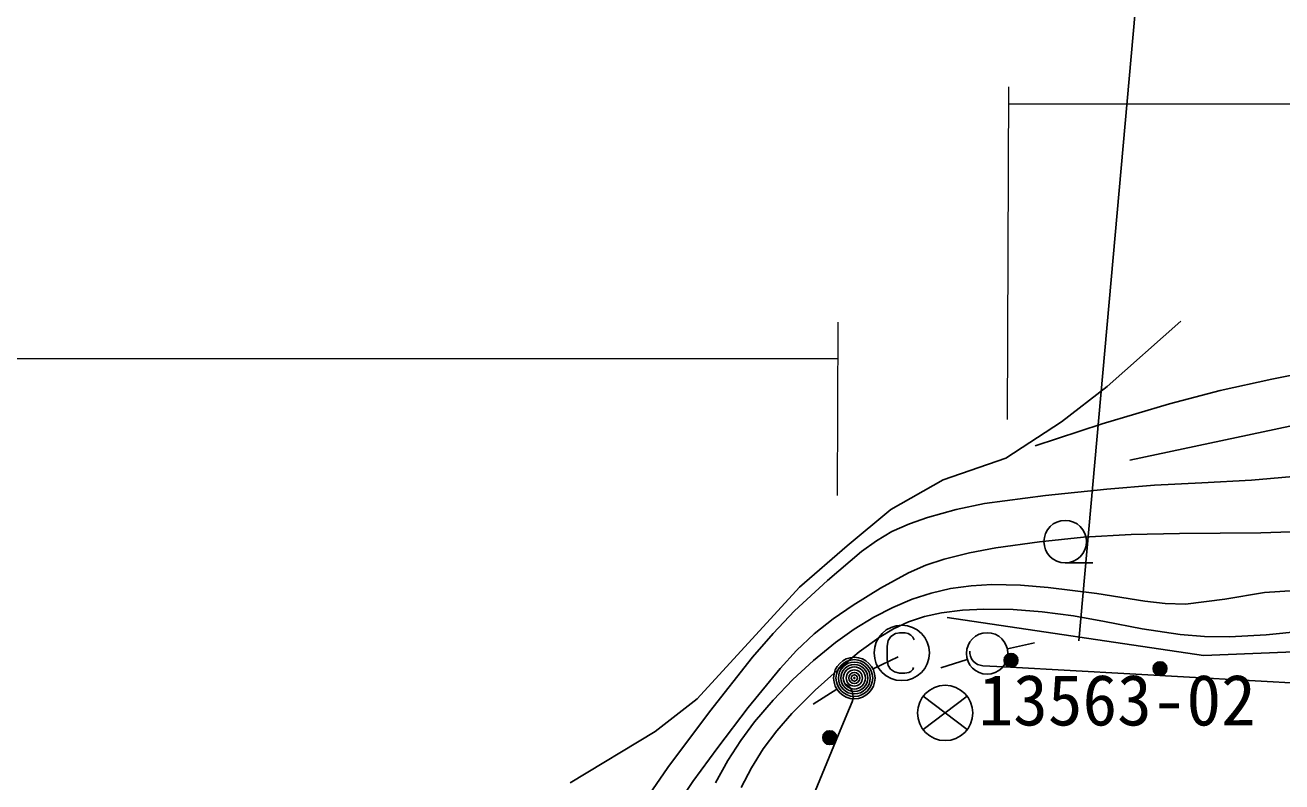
# Model space of a CAD drawing. Units: millimetres, scale not verified. Extents: x 67898 to 707898, y 1591 to 361591.
# Drawn here: x 466762 to 511974, y 287950 to 315153 of the extents above; entities that cross this region are included whole.
import ezdxf
from ezdxf.enums import TextEntityAlignment as Align

# ---------------------------------------------------------------- set-up
doc = ezdxf.new("R2010")
doc.units = ezdxf.units.MM
doc.header["$LTSCALE"] = 1000
for name, color, linetype, lineweight in [('M-BGD', 7, 'Continuous', 25), ('M-STR-HTXT', 7, 'Continuous', 13), ('M-STR-STRC', 7, 'Continuous', 25)]:
    doc.layers.add(name, color=color, linetype=linetype, lineweight=lineweight)
doc.styles.add('ＭＳ ゴシック', font='')
doc.styles.get('ＭＳ ゴシック').set_extended_font_data('MS Gothic')

msp = doc.modelspace()

# ---------------------------------------------------------------- linework, layer by layer
at = {"layer": 'M-BGD'}
for p, q in [((505694, 302166), (508345, 304515)), ((511607, 302429), (514218, 302936)), ((504051, 300892), (505694, 302166)), ((509755, 302013), (511607, 302429)), ((507928, 301541), (509755, 302013)), ((505508, 300817), (507928, 301541)), ((502038, 299583), (504051, 300892)), ((503103, 300035), (505508, 300817)), ((506502, 299511), (512266, 300734)), ((499790, 298812), (502038, 299583)), ((512661, 298952), (510880, 298798)), ((497912, 297739), (499790, 298812)), ((505675, 298477), (503470, 298248)), ((507388, 298621), (505675, 298477)), ((509094, 298703), (507388, 298621)), ((510880, 298798), (509094, 298703)), ((501276, 297960), (500253, 297737)), ((503470, 298248), (501276, 297960)), ((496335, 296430), (497912, 297739)), ((500253, 297737), (499231, 297453)), ((498578, 297229), (497942, 296947)), ((499231, 297453), (498578, 297229)), ((497387, 296617), (496855, 296228)), ((497942, 296947), (497387, 296617)), ((503257, 296584), (504834, 296746)), ((504834, 296746), (506556, 296844)), ((506556, 296844), (508295, 296882)), ((508295, 296882), (511213, 296906)), ((511213, 296906), (514138, 296991)), ((494625, 294954), (496335, 296430)), ((496855, 296228), (495630, 295187)), ((499819, 295955), (500741, 296186)), ((500741, 296186), (501689, 296362)), ((501689, 296362), (503257, 296584)), ((498540, 295461), (499168, 295736)), ((499168, 295736), (499819, 295955)), ((504179, 295820), (505174, 295820)), ((497534, 294908), (498540, 295461)), ((490935, 290929), (494625, 294954)), ((495630, 295187), (494444, 294101)), ((496554, 294300), (497534, 294908)), ((500051, 294899), (499362, 294738)), ((500794, 295000), (500051, 294899)), ((501543, 295041), (500794, 295000)), ((502565, 295019), (501543, 295041)), ((503572, 294937), (502565, 295019)), ((505312, 294723), (503572, 294937)), ((514610, 294966), (511346, 294758)), ((498679, 294516), (497978, 294223)), ((499362, 294738), (498679, 294516)), ((507045, 294448), (505312, 294723)), ((507780, 294362), (507045, 294448)), ((508504, 294338), (507780, 294362)), ((509925, 294517), (508504, 294338)), ((511346, 294758), (509925, 294517)), ((494444, 294101), (493667, 293285)), ((495827, 293807), (496554, 294300)), ((497978, 294223), (497295, 293872)), ((498545, 293700), (499121, 293889)), ((499121, 293889), (499726, 294022)), ((499726, 294022), (500487, 294119)), ((500487, 294119), (501256, 294155)), ((501256, 294155), (502306, 294140)), ((502306, 294140), (503354, 294064)), ((503354, 294064), (504472, 293921)), ((504472, 293921), (505596, 293717)), ((495146, 293273), (495827, 293807)), ((496589, 293442), (495915, 292960)), ((497295, 293872), (496589, 293442)), ((497487, 293143), (497999, 293447)), ((497999, 293447), (498545, 293700)), ((499929, 293857), (509154, 292491)), ((505596, 293717), (506953, 293448)), ((506953, 293448), (508312, 293241)), ((493667, 293285), (492933, 292427)), ((494512, 292668), (495146, 293273)), ((496771, 292624), (497487, 293143)), ((508312, 293241), (509194, 293171)), ((509194, 293171), (510091, 293162)), ((510091, 293162), (511409, 293235)), ((511409, 293235), (512722, 293368)), ((493921, 292019), (494512, 292668)), ((495915, 292960), (495129, 292315)), ((496084, 292052), (496771, 292624)), ((500747, 292566), (500745, 292652)), ((500767, 292463), (500747, 292566)), ((502102, 292730), (503078, 292948)), ((509154, 292491), (519284, 292908)), ((492933, 292427), (491385, 290465)), ((495129, 292315), (494382, 291624)), ((497267, 292010), (498166, 292448)), ((500655, 292342), (499700, 292044)), ((500809, 292375), (500767, 292463)), ((500870, 292289), (500809, 292375)), ((500941, 292225), (500870, 292289)), ((501028, 292170), (500941, 292225)), ((501117, 292140), (501028, 292170)), ((501216, 292125), (501117, 292140)), ((501715, 292097), (501216, 292125)), ((501715, 292097), (502215, 292069)), ((492776, 290624), (493921, 292019)), ((494382, 291624), (493674, 290887)), ((495186, 291240), (496084, 292052)), ((502215, 292069), (512940, 291473)), ((494347, 290402), (495186, 291240)), ((495960, 291280), (495116, 290743)), ((489425, 289755), (490935, 290929)), ((493674, 290887), (493005, 290103)), ((500656, 291026), (499066, 289831)), ((499066, 291026), (500656, 289831)), ((491385, 290465), (489885, 288468)), ((491677, 289190), (492776, 290624)), ((493804, 289781), (494347, 290402)), ((495936, 289444), (496318, 290369)), ((493005, 290103), (492504, 289430)), ((486372, 287910), (489425, 289755)), ((492504, 289430), (492046, 288714)), ((493316, 289132), (493804, 289781)), ((490782, 287960), (491677, 289190)), ((492896, 288453), (493316, 289132)), ((489885, 288468), (488937, 287083)), ((492046, 288714), (491601, 287909)), ((492527, 287742), (492896, 288453)), ((489944, 286705), (490782, 287960))]:
    msp.add_line(p, q, dxfattribs=at)
for points in [[(498740, 293060), (498700, 293155), (498630, 293225), (498535, 293280), (498420, 293310), (498225, 293310), (498070, 293280), (497910, 293170), (497815, 293030), (497775, 292830), (497775, 292340), (497815, 292130), (497890, 292005), (498035, 291900), (498215, 291860), (498405, 291860), (498550, 291875), (498625, 291920), (498695, 291985), (498725, 292055)], [(496238, 291484), (496319, 291439), (496403, 291372), (496474, 291283), (496512, 291205), (496542, 291107), (496548, 291004), (496535, 290914), (496509, 290831), (496318, 290369)], [(460216, 254875), (471020, 260144), (476442, 262687), (478297, 263488), (480187, 264184), (482069, 264842), (483864, 265622), (485491, 266749), (486950, 268094), (489021, 270847), (490799, 274398), (492252, 278117), (493346, 281985), (494448, 285843), (495936, 289444)]]:
    msp.add_lwpolyline(points, dxfattribs=at)
for centre, radius in [((504179, 296585), 765), ((498300, 292585), 995), ((501370, 292566), 746), ((502228, 292318), 249), ((502228, 292318), 220), ((496593, 291682), 746), ((496593, 291682), 660), ((496593, 291682), 574), ((496593, 291682), 484), ((496593, 291682), 398), ((502228, 292318), 191), ((502228, 292318), 161), ((502228, 292318), 132), ((502228, 292318), 97.5), ((502228, 292318), 67.5), ((502228, 292318), 38.7), ((502228, 292318), 7.5), ((507591, 292020), 249), ((507591, 292020), 220), ((507591, 292020), 191), ((507591, 292020), 161), ((507591, 292020), 132), ((507591, 292020), 97.5), ((507591, 292020), 67.5), ((496593, 291682), 292), ((496593, 291682), 202), ((496593, 291682), 116), ((496593, 291682), 22.5), ((507591, 292020), 38.7), ((507591, 292020), 7.5), ((499861, 290426), 995), ((495706, 289539), 249), ((495706, 289539), 220), ((495706, 289539), 191), ((495706, 289539), 161), ((495706, 289539), 132), ((495706, 289539), 97.5), ((495706, 289539), 67.5), ((495706, 289539), 38.8), ((495706, 289539), 7.5)]:
    msp.add_circle(centre, radius, dxfattribs=at)
at = {"layer": 'M-STR-HTXT'}
for p, q in [((502143, 312934), (502086, 300975)), ((502140, 312325), (543886, 312325)), ((496002, 304479), (495975, 298248)), ((365711, 303167), (495997, 303167))]:
    msp.add_line(p, q, dxfattribs=at)
at = {"layer": 'M-STR-STRC'}
msp.add_line((506699, 315627), (504675, 293022), dxfattribs=at)

# ---------------------------------------------------------------- texts
at = {"layer": 'M-BGD', "style": 'ＭＳ ゴシック'}
msp.add_text('13563-02', height=1833, dxfattribs=at).set_placement((501061, 289426), align=Align.BOTTOM_LEFT)

doc.saveas('drawing.dxf')
